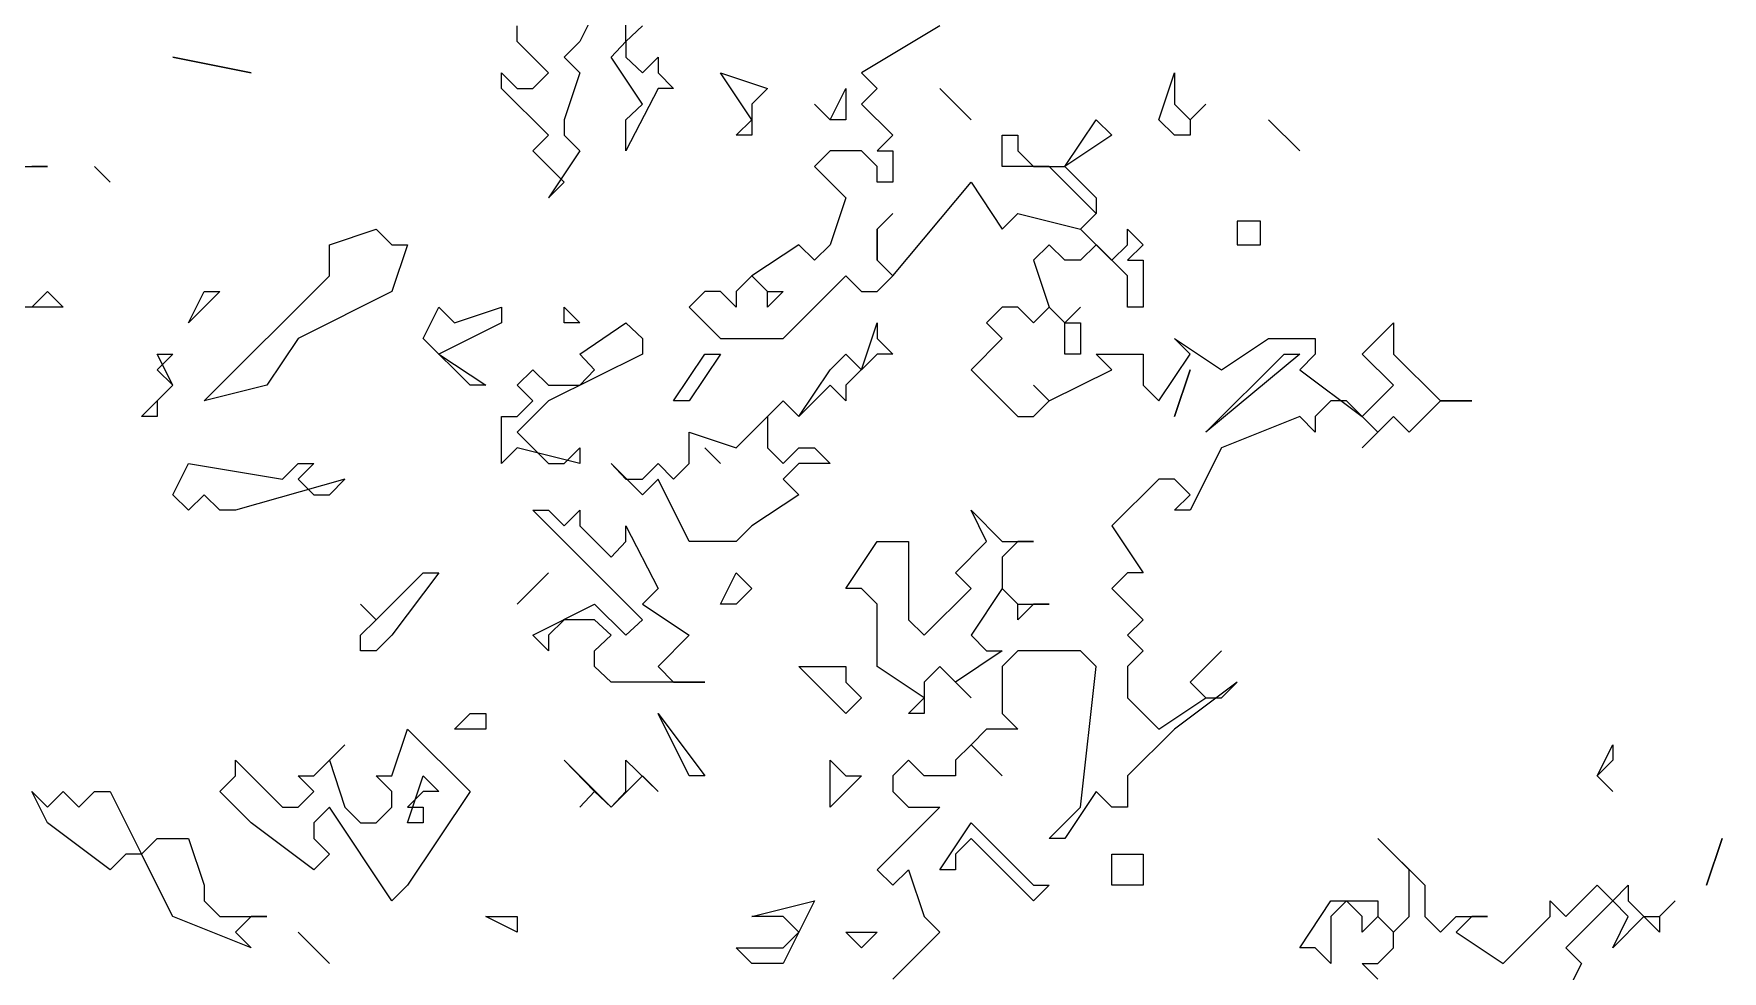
# Model space of a CAD drawing. Header units: millimetres. Extents: x 3633 to 4629, y 3430 to 3787.
# Drawn here: x 4514.41 to 4519.71, y 3723.31 to 3726.25 of the extents above; entities that cross this region are included whole.
import ezdxf

# ---------------------------------------------------------------- set-up
doc = ezdxf.new("R2010")
doc.units = ezdxf.units.MM

# ---------------------------------------------------------------- blocks, each defined once
blk = doc.blocks.new('Pine 3 Elev_133')
at = {"color": 0}
for p, q in [((894.8, 6367.9), (854.8, 6288)), ((913.8, 6288), (913.8, 6347.9)), ((774.8, 6288), (774.8, 6308)), ((934.8, 6308), (913.8, 6288)), ((1314.8, 6308), (1214.8, 6248.1)), ((814.8, 6248.1), (774.8, 6288)), ((854.8, 6288), (834.8, 6268.1)), ((894.8, 6268.1), (913.8, 6288)), ((913.8, 6288), (913.8, 6268.1)), ((334.8, 6268.1), (434.8, 6248.1)), ((434.8, 6248.1), (334.8, 6268.1)), ((834.8, 6268.1), (854.8, 6248.1)), ((934.8, 6208.2), (894.8, 6268.1)), ((913.8, 6268.1), (934.8, 6248.1)), ((934.8, 6248.1), (954.8, 6268.1)), ((954.8, 6268.1), (954.8, 6248.1)), ((754.8, 6228.1), (754.8, 6248.1)), ((754.8, 6248.1), (774.8, 6228.1)), ((794.8, 6228.1), (814.8, 6248.1)), ((854.8, 6248.1), (834.8, 6188.2)), ((954.8, 6248.1), (974.8, 6228.1)), ((1074.8, 6188.2), (1034.8, 6248.1)), ((1034.8, 6248.1), (1094.8, 6228.1)), ((1214.8, 6248.1), (1234.8, 6228.1)), ((1594.8, 6188.2), (1614.8, 6248.1)), ((1614.8, 6248.1), (1614.8, 6208.2)), ((814.8, 6168.3), (754.8, 6228.1)), ((774.8, 6228.1), (794.8, 6228.1)), ((954.8, 6228.1), (913.8, 6148.3)), ((974.8, 6228.1), (954.8, 6228.1)), ((1094.8, 6228.1), (1074.8, 6208.2)), ((1174.8, 6188.2), (1194.8, 6228.1)), ((1194.8, 6228.1), (1194.8, 6188.2)), ((1234.8, 6228.1), (1214.8, 6208.2)), ((1314.8, 6228.1), (1354.8, 6188.2)), ((1354.8, 6188.2), (1314.8, 6228.1)), ((913.8, 6188.2), (934.8, 6208.2)), ((1074.8, 6208.2), (1074.8, 6168.3)), ((1174.8, 6188.2), (1154.8, 6208.2)), ((1154.8, 6208.2), (1174.8, 6188.2)), ((1214.8, 6208.2), (1254.8, 6168.3)), ((1614.8, 6208.2), (1634.8, 6188.2)), ((1634.8, 6188.2), (1654.8, 6208.2)), ((1654.8, 6208.2), (1634.8, 6188.2)), ((834.8, 6188.2), (834.8, 6168.3)), ((913.8, 6148.3), (913.8, 6188.2)), ((1054.8, 6168.3), (1074.8, 6188.2)), ((1194.8, 6188.2), (1174.8, 6188.2)), ((1474.8, 6128.3), (1514.8, 6188.2)), ((1514.8, 6188.2), (1534.8, 6168.3)), ((1614.8, 6168.3), (1594.8, 6188.2)), ((1634.8, 6188.2), (1634.8, 6168.3)), ((1734.8, 6188.2), (1774.8, 6148.3)), ((1774.8, 6148.3), (1734.8, 6188.2)), ((794.8, 6148.3), (814.8, 6168.3)), ((834.8, 6168.3), (854.8, 6148.3)), ((1074.8, 6168.3), (1054.8, 6168.3)), ((1254.8, 6168.3), (1234.8, 6148.3)), ((1394.8, 6128.3), (1394.8, 6168.3)), ((1394.8, 6168.3), (1414.8, 6168.3)), ((1414.8, 6168.3), (1414.8, 6148.3)), ((1534.8, 6168.3), (1474.8, 6128.3)), ((1634.8, 6168.3), (1614.8, 6168.3)), ((134.8, 6128.3), (174.8, 6128.3)), ((174.8, 6128.3), (154.8, 6128.3)), ((234.8, 6128.3), (254.8, 6108.4)), ((254.8, 6108.4), (234.8, 6128.3)), ((834.8, 6108.4), (794.8, 6148.3)), ((854.8, 6148.3), (814.8, 6088.4)), ((1174.8, 6148.3), (1154.8, 6128.3)), ((1154.8, 6128.3), (1194.8, 6088.4)), ((1214.8, 6148.3), (1174.8, 6148.3)), ((1234.8, 6128.3), (1214.8, 6148.3)), ((1234.8, 6148.3), (1254.8, 6148.3)), ((1234.8, 6108.4), (1234.8, 6128.3)), ((1254.8, 6148.3), (1254.8, 6108.4)), ((1454.8, 6128.3), (1394.8, 6128.3)), ((1414.8, 6148.3), (1434.8, 6128.3)), ((1434.8, 6128.3), (1474.8, 6128.3)), ((1514.8, 6068.4), (1454.8, 6128.3)), ((1474.8, 6128.3), (1514.8, 6088.4)), ((814.8, 6088.4), (834.8, 6108.4)), ((1254.8, 6108.4), (1234.8, 6108.4)), ((1254.8, 5988.6), (1354.8, 6108.4)), ((1354.8, 6108.4), (1394.8, 6048.5)), ((1194.8, 6088.4), (1174.8, 6028.5)), ((1514.8, 6088.4), (1514.8, 6068.4)), ((1234.8, 6048.5), (1254.8, 6068.4)), ((1254.8, 6068.4), (1234.8, 6048.5)), ((1394.8, 6048.5), (1414.8, 6068.4)), ((1414.8, 6068.4), (1494.8, 6048.5)), ((1494.8, 6048.5), (1514.8, 6068.4)), ((1514.8, 6068.4), (1494.8, 6048.5)), ((534.8, 6028.5), (594.8, 6048.5)), ((594.8, 6048.5), (614.8, 6028.5)), ((1234.8, 6008.6), (1234.8, 6048.5)), ((1234.8, 6048.5), (1234.8, 6008.6)), ((1494.8, 6048.5), (1534.8, 6008.6)), ((1554.8, 6028.5), (1554.8, 6048.5)), ((1554.8, 6048.5), (1574.8, 6028.5)), ((1724.8, 6058.5), (1694.8, 6058.5)), ((1694.8, 6058.5), (1694.8, 6028.5)), ((1724.8, 6028.5), (1724.8, 6058.5)), ((534.8, 5988.6), (534.8, 6028.5)), ((634.8, 6028.5), (614.8, 5968.6)), ((614.8, 6028.5), (634.8, 6028.5)), ((1134.8, 6028.5), (1074.8, 5988.6)), ((1154.8, 6008.6), (1134.8, 6028.5)), ((1174.8, 6028.5), (1154.8, 6008.6)), ((1454.8, 6028.5), (1434.8, 6008.6)), ((1474.8, 6008.6), (1454.8, 6028.5)), ((1514.8, 6028.5), (1494.8, 6008.6)), ((1554.8, 5988.6), (1514.8, 6028.5)), ((1534.8, 6008.6), (1554.8, 6028.5)), ((1574.8, 6028.5), (1554.8, 6008.6)), ((1694.8, 6028.5), (1724.8, 6028.5)), ((1254.8, 5988.6), (1234.8, 6008.6)), ((1234.8, 6008.6), (1254.8, 5988.6)), ((1434.8, 6008.6), (1454.8, 5948.7)), ((1494.8, 6008.6), (1474.8, 6008.6)), ((1554.8, 6008.6), (1574.8, 6008.6)), ((1574.8, 6008.6), (1574.8, 5948.7)), ((374.8, 5828.9), (534.8, 5988.6)), ((1074.8, 5988.6), (1054.8, 5968.6)), ((1074.8, 5988.6), (1094.8, 5968.6)), ((1094.8, 5968.6), (1074.8, 5988.6)), ((1114.8, 5908.7), (1194.8, 5988.6)), ((1194.8, 5988.6), (1214.8, 5968.6)), ((1234.8, 5968.6), (1254.8, 5988.6)), ((1554.8, 5948.7), (1554.8, 5988.6)), ((154.8, 5948.7), (174.8, 5968.6)), ((174.8, 5968.6), (194.8, 5948.7)), ((354.8, 5928.7), (374.8, 5968.6)), ((394.8, 5968.6), (354.8, 5928.7)), ((374.8, 5968.6), (394.8, 5968.6)), ((614.8, 5968.6), (494.8, 5908.7)), ((1014.8, 5968.6), (994.8, 5948.7)), ((1034.8, 5968.6), (1014.8, 5968.6)), ((1054.8, 5948.7), (1034.8, 5968.6)), ((1054.8, 5968.6), (1054.8, 5948.7)), ((1094.8, 5968.6), (1114.8, 5968.6)), ((1114.8, 5968.6), (1094.8, 5948.7)), ((1094.8, 5948.7), (1094.8, 5968.6)), ((1214.8, 5968.6), (1234.8, 5968.6)), ((194.8, 5948.7), (94.8, 5948.7)), ((654.8, 5908.7), (674.8, 5948.7)), ((674.8, 5948.7), (694.8, 5928.7)), ((694.8, 5928.7), (754.8, 5948.7)), ((754.8, 5948.7), (754.8, 5928.7)), ((834.8, 5928.7), (834.8, 5948.7)), ((834.8, 5948.7), (854.8, 5928.7)), ((994.8, 5948.7), (1034.8, 5908.7)), ((1394.8, 5948.7), (1374.8, 5928.7)), ((1414.8, 5948.7), (1394.8, 5948.7)), ((1434.8, 5928.7), (1414.8, 5948.7)), ((1454.8, 5948.7), (1434.8, 5928.7)), ((1454.8, 5948.7), (1474.8, 5928.7)), ((1474.8, 5928.7), (1454.8, 5948.7)), ((1474.8, 5928.7), (1494.8, 5948.7)), ((1494.8, 5948.7), (1474.8, 5928.7)), ((1574.8, 5948.7), (1554.8, 5948.7)), ((754.8, 5928.7), (674.8, 5888.8)), ((854.8, 5928.7), (834.8, 5928.7)), ((854.8, 5888.8), (913.8, 5928.7)), ((913.8, 5928.7), (934.8, 5908.7)), ((1214.8, 5868.8), (1234.8, 5928.7)), ((1234.8, 5928.7), (1234.8, 5908.7)), ((1374.8, 5928.7), (1394.8, 5908.7)), ((1474.8, 5928.7), (1494.8, 5928.7)), ((1474.8, 5888.8), (1474.8, 5928.7)), ((1494.8, 5928.7), (1494.8, 5888.8)), ((1854.8, 5888.8), (1894.8, 5928.7)), ((1894.8, 5928.7), (1894.8, 5888.8)), ((494.8, 5908.7), (454.8, 5848.9)), ((714.8, 5848.9), (654.8, 5908.7)), ((934.8, 5908.7), (934.8, 5888.8)), ((1034.8, 5908.7), (1114.8, 5908.7)), ((1234.8, 5908.7), (1254.8, 5888.8)), ((1394.8, 5908.7), (1354.8, 5868.8)), ((1634.8, 5888.8), (1614.8, 5908.7)), ((1614.8, 5908.7), (1674.8, 5868.8)), ((1674.8, 5868.8), (1734.8, 5908.7)), ((1734.8, 5908.7), (1794.8, 5908.7)), ((1794.8, 5908.7), (1794.8, 5888.8)), ((334.8, 5848.9), (314.8, 5888.8)), ((314.8, 5888.8), (334.8, 5888.8)), ((334.8, 5888.8), (314.8, 5868.8)), ((674.8, 5888.8), (734.8, 5848.9)), ((934.8, 5888.8), (814.8, 5828.9)), ((873.8, 5868.8), (854.8, 5888.8)), ((974.8, 5828.9), (1014.8, 5888.8)), ((1034.8, 5888.8), (994.8, 5828.9)), ((1014.8, 5888.8), (1034.8, 5888.8)), ((1174.8, 5868.8), (1194.8, 5888.8)), ((1234.8, 5888.8), (1194.8, 5848.9)), ((1194.8, 5888.8), (1214.8, 5868.8)), ((1254.8, 5888.8), (1234.8, 5888.8)), ((1494.8, 5888.8), (1474.8, 5888.8)), ((1534.8, 5868.8), (1514.8, 5888.8)), ((1514.8, 5888.8), (1574.8, 5888.8)), ((1574.8, 5888.8), (1574.8, 5848.9)), ((1594.8, 5828.9), (1634.8, 5888.8)), ((1654.8, 5789), (1754.8, 5888.8)), ((1774.8, 5888.8), (1654.8, 5789)), ((1754.8, 5888.8), (1774.8, 5888.8)), ((1794.8, 5888.8), (1774.8, 5868.8)), ((1894.8, 5848.9), (1854.8, 5888.8)), ((1894.8, 5888.8), (1954.8, 5828.9)), ((294.8, 5808.9), (334.8, 5848.9)), ((314.8, 5868.8), (334.8, 5848.9)), ((334.8, 5848.9), (314.8, 5828.9)), ((454.8, 5848.9), (374.8, 5828.9)), ((734.8, 5848.9), (714.8, 5848.9)), ((774.8, 5848.9), (794.8, 5868.8)), ((794.8, 5828.9), (774.8, 5848.9)), ((794.8, 5868.8), (814.8, 5848.9)), ((814.8, 5848.9), (854.8, 5848.9)), ((854.8, 5848.9), (873.8, 5868.8)), ((1134.8, 5808.9), (1174.8, 5868.8)), ((1174.8, 5848.9), (1134.8, 5808.9)), ((1194.8, 5828.9), (1174.8, 5848.9)), ((1194.8, 5848.9), (1194.8, 5828.9)), ((1354.8, 5868.8), (1414.8, 5808.9)), ((1454.8, 5828.9), (1434.8, 5848.9)), ((1434.8, 5848.9), (1454.8, 5828.9)), ((1454.8, 5828.9), (1534.8, 5868.8)), ((1574.8, 5848.9), (1594.8, 5828.9)), ((1634.8, 5868.8), (1614.8, 5808.9)), ((1614.8, 5808.9), (1634.8, 5868.8)), ((1774.8, 5868.8), (1854.8, 5808.9)), ((1854.8, 5808.9), (1894.8, 5848.9)), ((314.8, 5828.9), (314.8, 5808.9)), ((814.8, 5828.9), (774.8, 5789)), ((774.8, 5808.9), (794.8, 5828.9)), ((994.8, 5828.9), (974.8, 5828.9)), ((1054.8, 5769), (1114.8, 5828.9)), ((1114.8, 5828.9), (1094.8, 5808.9)), ((1134.8, 5808.9), (1114.8, 5828.9)), ((1114.8, 5828.9), (1134.8, 5808.9)), ((1434.8, 5808.9), (1454.8, 5828.9)), ((1814.8, 5828.9), (1794.8, 5808.9)), ((1834.8, 5828.9), (1814.8, 5828.9)), ((1874.8, 5789), (1834.8, 5828.9)), ((1954.8, 5828.9), (1914.8, 5789)), ((1954.8, 5828.9), (1994.8, 5828.9)), ((1994.8, 5828.9), (1954.8, 5828.9)), ((314.8, 5808.9), (294.8, 5808.9)), ((754.8, 5749), (754.8, 5808.9)), ((754.8, 5808.9), (774.8, 5808.9)), ((1094.8, 5808.9), (1094.8, 5769)), ((1414.8, 5808.9), (1434.8, 5808.9)), ((1774.8, 5808.9), (1674.8, 5769)), ((1794.8, 5789), (1774.8, 5808.9)), ((1794.8, 5808.9), (1794.8, 5789)), ((1894.8, 5808.9), (1854.8, 5769)), ((1914.8, 5789), (1894.8, 5808.9)), ((774.8, 5789), (814.8, 5749)), ((994.8, 5749), (994.8, 5789)), ((994.8, 5789), (1054.8, 5769)), ((1854.8, 5769), (1874.8, 5789)), ((774.8, 5769), (754.8, 5749)), ((854.8, 5749), (774.8, 5769)), ((834.8, 5749), (854.8, 5769)), ((854.8, 5769), (854.8, 5749)), ((1034.8, 5749), (1014.8, 5769)), ((1014.8, 5769), (1034.8, 5749)), ((1094.8, 5769), (1114.8, 5749)), ((1114.8, 5749), (1134.8, 5769)), ((1134.8, 5769), (1154.8, 5769)), ((1154.8, 5769), (1174.8, 5749)), ((1674.8, 5769), (1634.8, 5689.2)), ((334.8, 5709.1), (354.8, 5749)), ((354.8, 5749), (474.8, 5729.1)), ((474.8, 5729.1), (494.8, 5749)), ((494.8, 5749), (514.8, 5749)), ((514.8, 5749), (494.8, 5729.1)), ((814.8, 5749), (834.8, 5749)), ((934.8, 5709.1), (894.8, 5749)), ((894.8, 5749), (913.8, 5729.1)), ((934.8, 5729.1), (954.8, 5749)), ((954.8, 5749), (974.8, 5729.1)), ((974.8, 5729.1), (994.8, 5749)), ((1134.8, 5749), (1114.8, 5729.1)), ((1174.8, 5749), (1134.8, 5749)), ((554.8, 5729.1), (414.8, 5689.2)), ((494.8, 5729.1), (514.8, 5709.1)), ((534.8, 5709.1), (554.8, 5729.1)), ((913.8, 5729.1), (934.8, 5729.1)), ((954.8, 5729.1), (934.8, 5709.1)), ((994.8, 5649.2), (954.8, 5729.1)), ((1114.8, 5729.1), (1134.8, 5709.1)), ((1594.8, 5729.1), (1534.8, 5669.2)), ((1614.8, 5729.1), (1594.8, 5729.1)), ((1634.8, 5709.1), (1614.8, 5729.1)), ((354.8, 5689.2), (334.8, 5709.1)), ((374.8, 5709.1), (354.8, 5689.2)), ((394.8, 5689.2), (374.8, 5709.1)), ((514.8, 5709.1), (534.8, 5709.1)), ((1134.8, 5709.1), (1074.8, 5669.2)), ((1614.8, 5689.2), (1634.8, 5709.1)), ((414.8, 5689.2), (394.8, 5689.2)), ((934.8, 5549.4), (794.8, 5689.2)), ((794.8, 5689.2), (814.8, 5689.2)), ((814.8, 5689.2), (834.8, 5669.2)), ((834.8, 5669.2), (854.8, 5689.2)), ((854.8, 5689.2), (854.8, 5669.2)), ((1374.8, 5649.2), (1354.8, 5689.2)), ((1354.8, 5689.2), (1394.8, 5649.2)), ((1634.8, 5689.2), (1614.8, 5689.2)), ((854.8, 5669.2), (894.8, 5629.3)), ((913.8, 5649.2), (913.8, 5669.2)), ((913.8, 5669.2), (954.8, 5589.4)), ((1074.8, 5669.2), (1054.8, 5649.2)), ((1534.8, 5669.2), (1574.8, 5609.3)), ((894.8, 5629.3), (913.8, 5649.2)), ((1054.8, 5649.2), (994.8, 5649.2)), ((1194.8, 5589.4), (1234.8, 5649.2)), ((1234.8, 5649.2), (1274.8, 5649.2)), ((1274.8, 5649.2), (1274.8, 5549.4)), ((1334.8, 5609.3), (1374.8, 5649.2)), ((1414.8, 5649.2), (1394.8, 5629.3)), ((1394.8, 5649.2), (1434.8, 5649.2)), ((1434.8, 5649.2), (1414.8, 5649.2)), ((1394.8, 5629.3), (1394.8, 5589.4)), ((594.8, 5549.4), (654.8, 5609.3)), ((674.8, 5609.3), (614.8, 5529.5)), ((654.8, 5609.3), (674.8, 5609.3)), ((814.8, 5609.3), (774.8, 5569.4)), ((774.8, 5569.4), (814.8, 5609.3)), ((954.8, 5589.4), (934.8, 5569.4)), ((1034.8, 5569.4), (1054.8, 5609.3)), ((1054.8, 5609.3), (1074.8, 5589.4)), ((1074.8, 5589.4), (1054.8, 5569.4)), ((1214.8, 5589.4), (1194.8, 5589.4)), ((1234.8, 5569.4), (1214.8, 5589.4)), ((1294.8, 5529.5), (1354.8, 5589.4)), ((1354.8, 5589.4), (1334.8, 5609.3)), ((1394.8, 5589.4), (1354.8, 5529.5)), ((1394.8, 5589.4), (1414.8, 5569.4)), ((1414.8, 5569.4), (1394.8, 5589.4)), ((1554.8, 5609.3), (1534.8, 5589.4)), ((1534.8, 5589.4), (1574.8, 5549.4)), ((1574.8, 5609.3), (1554.8, 5609.3)), ((594.8, 5549.4), (574.8, 5569.4)), ((574.8, 5569.4), (594.8, 5549.4)), ((794.8, 5529.5), (873.8, 5569.4)), ((873.8, 5569.4), (913.8, 5529.5)), ((934.8, 5569.4), (994.8, 5529.5)), ((1054.8, 5569.4), (1034.8, 5569.4)), ((1234.8, 5489.5), (1234.8, 5569.4)), ((1414.8, 5569.4), (1454.8, 5569.4)), ((1434.8, 5569.4), (1414.8, 5549.4)), ((1414.8, 5549.4), (1414.8, 5569.4)), ((1454.8, 5569.4), (1434.8, 5569.4)), ((574.8, 5529.5), (594.8, 5549.4)), ((834.8, 5549.4), (814.8, 5529.5)), ((873.8, 5549.4), (834.8, 5549.4)), ((894.8, 5529.5), (873.8, 5549.4)), ((913.8, 5529.5), (934.8, 5549.4)), ((1274.8, 5549.4), (1294.8, 5529.5)), ((1574.8, 5549.4), (1554.8, 5529.5)), ((574.8, 5509.5), (574.8, 5529.5)), ((614.8, 5529.5), (594.8, 5509.5)), ((814.8, 5509.5), (794.8, 5529.5)), ((814.8, 5529.5), (814.8, 5509.5)), ((873.8, 5509.5), (894.8, 5529.5)), ((994.8, 5529.5), (954.8, 5489.5)), ((1354.8, 5529.5), (1374.8, 5509.5)), ((1554.8, 5529.5), (1574.8, 5509.5)), ((594.8, 5509.5), (574.8, 5509.5)), ((873.8, 5489.5), (873.8, 5509.5)), ((1394.8, 5509.5), (1334.8, 5469.6)), ((1374.8, 5509.5), (1394.8, 5509.5)), ((1414.8, 5509.5), (1394.8, 5489.5)), ((1494.8, 5509.5), (1414.8, 5509.5)), ((1514.8, 5489.5), (1494.8, 5509.5)), ((1574.8, 5509.5), (1554.8, 5489.5)), ((1634.8, 5469.6), (1674.8, 5509.5)), ((1674.8, 5509.5), (1634.8, 5469.6)), ((894.8, 5469.6), (873.8, 5489.5)), ((954.8, 5489.5), (974.8, 5469.6)), ((1194.8, 5429.7), (1134.8, 5489.5)), ((1134.8, 5489.5), (1194.8, 5489.5)), ((1194.8, 5489.5), (1194.8, 5469.6)), ((1294.8, 5449.6), (1234.8, 5489.5)), ((1314.8, 5489.5), (1294.8, 5469.6)), ((1354.8, 5449.6), (1314.8, 5489.5)), ((1394.8, 5489.5), (1394.8, 5429.7)), ((1494.8, 5309.9), (1514.8, 5489.5)), ((1554.8, 5489.5), (1554.8, 5449.6)), ((1014.8, 5469.6), (894.8, 5469.6)), ((974.8, 5469.6), (1014.8, 5469.6)), ((1194.8, 5469.6), (1214.8, 5449.6)), ((1294.8, 5469.6), (1294.8, 5429.7)), ((1334.8, 5469.6), (1354.8, 5449.6)), ((1694.8, 5469.6), (1614.8, 5409.7)), ((1654.8, 5449.6), (1634.8, 5469.6)), ((1634.8, 5469.6), (1654.8, 5449.6)), ((1674.8, 5449.6), (1694.8, 5469.6)), ((1214.8, 5449.6), (1194.8, 5429.7)), ((1274.8, 5429.7), (1294.8, 5449.6)), ((1554.8, 5449.6), (1594.8, 5409.7)), ((1594.8, 5409.7), (1654.8, 5449.6)), ((1654.8, 5449.6), (1674.8, 5449.6)), ((694.8, 5409.7), (714.8, 5429.7)), ((714.8, 5429.7), (734.8, 5429.7)), ((734.8, 5429.7), (734.8, 5409.7)), ((994.8, 5349.8), (954.8, 5429.7)), ((954.8, 5429.7), (1014.8, 5349.8)), ((1294.8, 5429.7), (1274.8, 5429.7)), ((1394.8, 5429.7), (1414.8, 5409.7)), ((614.8, 5349.8), (634.8, 5409.7)), ((634.8, 5409.7), (714.8, 5329.8)), ((714.8, 5409.7), (694.8, 5409.7)), ((734.8, 5409.7), (714.8, 5409.7)), ((1374.8, 5409.7), (1354.8, 5389.7)), ((1414.8, 5409.7), (1374.8, 5409.7)), ((1614.8, 5409.7), (1554.8, 5349.8)), ((514.8, 5349.8), (554.8, 5389.7)), ((554.8, 5389.7), (534.8, 5369.8)), ((1354.8, 5389.7), (1334.8, 5369.8)), ((1354.8, 5389.7), (1394.8, 5349.8)), ((1394.8, 5349.8), (1354.8, 5389.7)), ((2154.8, 5349.8), (2174.8, 5389.7)), ((2174.8, 5389.7), (2174.8, 5369.8)), ((414.8, 5349.8), (414.8, 5369.8)), ((414.8, 5369.8), (474.8, 5309.9)), ((534.8, 5369.8), (554.8, 5309.9)), ((873.8, 5329.8), (834.8, 5369.8)), ((834.8, 5369.8), (894.8, 5309.9)), ((913.8, 5329.8), (913.8, 5369.8)), ((913.8, 5369.8), (954.8, 5329.8)), ((1174.8, 5309.9), (1174.8, 5369.8)), ((1174.8, 5369.8), (1194.8, 5349.8)), ((1274.8, 5369.8), (1254.8, 5349.8)), ((1294.8, 5349.8), (1274.8, 5369.8)), ((1334.8, 5369.8), (1334.8, 5349.8)), ((2174.8, 5369.8), (2154.8, 5349.8)), ((174.8, 5289.9), (154.8, 5329.8)), ((154.8, 5329.8), (174.8, 5309.9)), ((174.8, 5309.9), (194.8, 5329.8)), ((194.8, 5329.8), (214.8, 5309.9)), ((214.8, 5309.9), (234.8, 5329.8)), ((234.8, 5329.8), (254.8, 5329.8)), ((254.8, 5329.8), (294.8, 5250)), ((394.8, 5329.8), (414.8, 5349.8)), ((434.8, 5289.9), (394.8, 5329.8)), ((514.8, 5329.8), (494.8, 5349.8)), ((494.8, 5349.8), (514.8, 5349.8)), ((494.8, 5309.9), (514.8, 5329.8)), ((614.8, 5329.8), (594.8, 5349.8)), ((594.8, 5349.8), (614.8, 5349.8)), ((614.8, 5309.9), (614.8, 5329.8)), ((634.8, 5289.9), (654.8, 5349.8)), ((714.8, 5329.8), (634.8, 5210.1)), ((654.8, 5329.8), (634.8, 5309.9)), ((654.8, 5349.8), (674.8, 5329.8)), ((674.8, 5329.8), (654.8, 5329.8)), ((873.8, 5329.8), (854.8, 5309.9)), ((854.8, 5309.9), (873.8, 5329.8)), ((894.8, 5309.9), (873.8, 5329.8)), ((934.8, 5349.8), (894.8, 5309.9)), ((894.8, 5309.9), (913.8, 5329.8)), ((954.8, 5329.8), (934.8, 5349.8)), ((1014.8, 5349.8), (994.8, 5349.8)), ((1214.8, 5349.8), (1174.8, 5309.9)), ((1194.8, 5349.8), (1214.8, 5349.8)), ((1254.8, 5349.8), (1254.8, 5329.8)), ((1254.8, 5329.8), (1274.8, 5309.9)), ((1334.8, 5349.8), (1294.8, 5349.8)), ((1514.8, 5329.8), (1474.8, 5270)), ((1534.8, 5309.9), (1514.8, 5329.8)), ((1554.8, 5349.8), (1554.8, 5309.9)), ((2154.8, 5349.8), (2174.8, 5329.8)), ((2174.8, 5329.8), (2154.8, 5349.8)), ((474.8, 5309.9), (494.8, 5309.9)), ((534.8, 5309.9), (514.8, 5289.9)), ((614.8, 5190.1), (534.8, 5309.9)), ((554.8, 5309.9), (574.8, 5289.9)), ((594.8, 5289.9), (614.8, 5309.9)), ((634.8, 5309.9), (654.8, 5309.9)), ((654.8, 5309.9), (654.8, 5289.9)), ((1314.8, 5309.9), (1234.8, 5230)), ((1274.8, 5309.9), (1314.8, 5309.9)), ((1454.8, 5270), (1494.8, 5309.9)), ((1554.8, 5309.9), (1534.8, 5309.9)), ((254.8, 5230), (174.8, 5289.9)), ((514.8, 5230), (434.8, 5289.9)), ((514.8, 5289.9), (514.8, 5270)), ((574.8, 5289.9), (594.8, 5289.9)), ((654.8, 5289.9), (634.8, 5289.9)), ((1314.8, 5230), (1354.8, 5289.9)), ((1354.8, 5289.9), (1434.8, 5210.1)), ((294.8, 5250), (314.8, 5270)), ((314.8, 5270), (354.8, 5270)), ((354.8, 5270), (374.8, 5210.1)), ((514.8, 5270), (534.8, 5250)), ((1354.8, 5270), (1334.8, 5250)), ((1434.8, 5190.1), (1354.8, 5270)), ((1474.8, 5270), (1454.8, 5270)), ((1914.8, 5230), (1874.8, 5270)), ((1874.8, 5270), (1934.8, 5210.1)), ((2314.8, 5270), (2294.8, 5210.1)), ((2294.8, 5210.1), (2314.8, 5270)), ((274.8, 5250), (254.8, 5230)), ((294.8, 5250), (274.8, 5250)), ((334.8, 5170.2), (294.8, 5250)), ((534.8, 5250), (514.8, 5230)), ((1334.8, 5250), (1334.8, 5230)), ((1534.8, 5210.1), (1534.8, 5250)), ((1534.8, 5250), (1574.8, 5250)), ((1574.8, 5250), (1574.8, 5210.1)), ((1234.8, 5230), (1254.8, 5210.1)), ((1254.8, 5210.1), (1274.8, 5230)), ((1274.8, 5230), (1294.8, 5170.2)), ((1334.8, 5230), (1314.8, 5230)), ((1914.8, 5170.2), (1914.8, 5230)), ((374.8, 5210.1), (374.8, 5190.1)), ((634.8, 5210.1), (614.8, 5190.1)), ((1454.8, 5210.1), (1434.8, 5190.1)), ((1434.8, 5210.1), (1454.8, 5210.1)), ((1554.8, 5210.1), (1534.8, 5210.1)), ((1574.8, 5210.1), (1554.8, 5210.1)), ((1934.8, 5210.1), (1934.8, 5170.2)), ((2114.8, 5170.2), (2154.8, 5210.1)), ((2154.8, 5210.1), (2174.8, 5190.1)), ((2174.8, 5190.1), (2194.8, 5210.1)), ((2194.8, 5210.1), (2194.8, 5190.1)), ((374.8, 5190.1), (394.8, 5170.2)), ((1074.8, 5170.2), (1154.8, 5190.1)), ((1154.8, 5190.1), (1114.8, 5110.3)), ((1774.8, 5130.2), (1814.8, 5190.1)), ((1834.8, 5190.1), (1814.8, 5170.2)), ((1814.8, 5190.1), (1874.8, 5190.1)), ((1854.8, 5170.2), (1834.8, 5190.1)), ((1874.8, 5190.1), (1874.8, 5170.2)), ((2094.8, 5170.2), (2094.8, 5190.1)), ((2094.8, 5190.1), (2114.8, 5170.2)), ((2174.8, 5190.1), (2114.8, 5130.2)), ((2194.8, 5170.2), (2174.8, 5190.1)), ((2194.8, 5190.1), (2214.8, 5170.2)), ((2234.8, 5170.2), (2254.8, 5190.1)), ((2254.8, 5190.1), (2234.8, 5170.2)), ((434.8, 5130.2), (334.8, 5170.2)), ((394.8, 5170.2), (454.8, 5170.2)), ((434.8, 5170.2), (414.8, 5150.2)), ((454.8, 5170.2), (434.8, 5170.2)), ((774.8, 5150.2), (734.8, 5170.2)), ((734.8, 5170.2), (774.8, 5170.2)), ((774.8, 5170.2), (774.8, 5150.2)), ((1114.8, 5170.2), (1074.8, 5170.2)), ((1134.8, 5150.2), (1114.8, 5170.2)), ((1294.8, 5170.2), (1314.8, 5150.2)), ((1814.8, 5170.2), (1814.8, 5110.3)), ((1874.8, 5170.2), (1854.8, 5150.2)), ((1854.8, 5150.2), (1854.8, 5170.2)), ((1894.8, 5150.2), (1874.8, 5170.2)), ((1874.8, 5170.2), (1894.8, 5150.2)), ((1894.8, 5150.2), (1914.8, 5170.2)), ((1934.8, 5170.2), (1954.8, 5150.2)), ((1954.8, 5150.2), (1974.8, 5170.2)), ((1974.8, 5170.2), (2014.8, 5170.2)), ((1994.8, 5170.2), (1974.8, 5150.2)), ((2014.8, 5170.2), (1994.8, 5170.2)), ((2034.8, 5110.3), (2094.8, 5170.2)), ((2214.8, 5170.2), (2174.8, 5130.2)), ((2174.8, 5130.2), (2194.8, 5170.2)), ((2214.8, 5170.2), (2234.8, 5170.2)), ((2234.8, 5150.2), (2214.8, 5170.2)), ((2234.8, 5170.2), (2234.8, 5150.2)), ((414.8, 5150.2), (434.8, 5130.2)), ((534.8, 5110.3), (494.8, 5150.2)), ((494.8, 5150.2), (534.8, 5110.3)), ((1114.8, 5130.2), (1134.8, 5150.2)), ((1214.8, 5130.2), (1194.8, 5150.2)), ((1194.8, 5150.2), (1234.8, 5150.2)), ((1234.8, 5150.2), (1214.8, 5130.2)), ((1314.8, 5150.2), (1254.8, 5090.3)), ((1894.8, 5130.2), (1894.8, 5150.2)), ((1974.8, 5150.2), (2034.8, 5110.3)), ((1074.8, 5110.3), (1054.8, 5130.2)), ((1054.8, 5130.2), (1114.8, 5130.2)), ((1794.8, 5130.2), (1774.8, 5130.2)), ((1814.8, 5110.3), (1794.8, 5130.2)), ((1874.8, 5110.3), (1894.8, 5130.2)), ((2114.8, 5130.2), (2134.8, 5110.3)), ((1114.8, 5110.3), (1074.8, 5110.3)), ((1874.8, 5090.3), (1854.8, 5110.3)), ((1854.8, 5110.3), (1874.8, 5110.3)), ((2134.8, 5110.3), (2074.8, 4990.5))]:
    blk.add_line(p, q, dxfattribs=at)

msp = doc.modelspace()

# ---------------------------------------------------------------- block references
at = {"color": 0, "xscale": 0.002454764377558604, "yscale": 0.002454764377558604, "zscale": 0.002454764377558604}
msp.add_blockref('Pine 3 Elev_133', (4514.0268, 3710.7902), dxfattribs=at)

doc.saveas('drawing.dxf')
